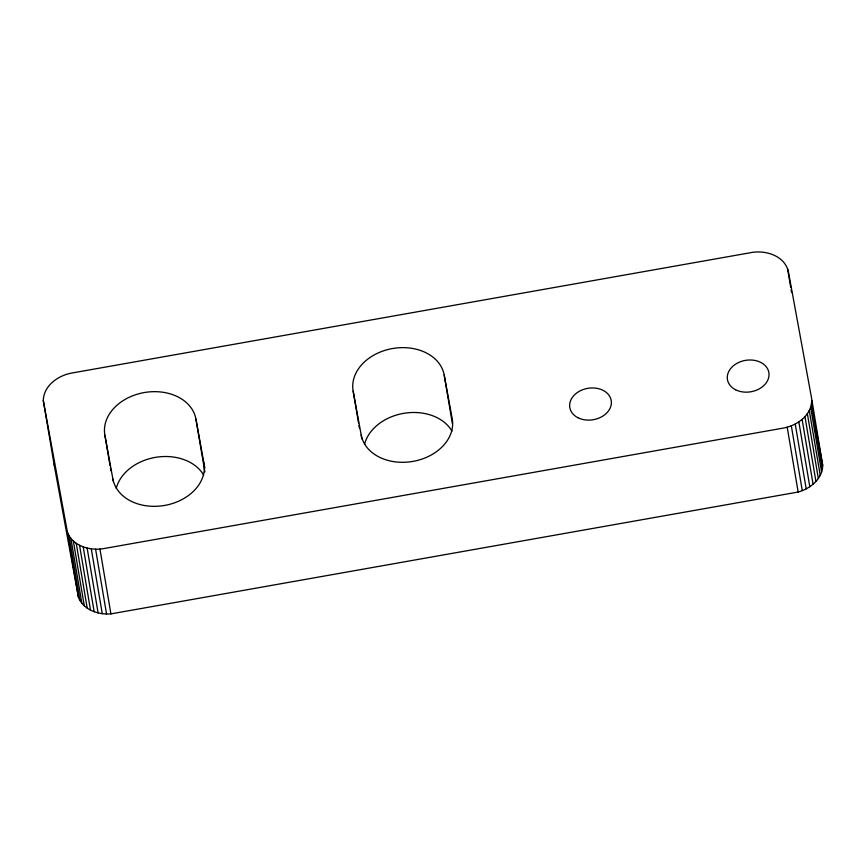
<?xml version="1.0" encoding="UTF-8"?>
<svg xmlns="http://www.w3.org/2000/svg" width="866" height="866" viewBox="0 0 866 866"><rect width="100%" height="100%" fill="white"/><g stroke="black" fill="none" stroke-linecap="round" stroke-linejoin="round"><path stroke-width="1.3" d="M43.3 400.612C43.614 385.5 58.401 375.281 72.127 372.986L750.725 252.666C765.36 249.744 784.888 255.632 788.428 271.859L811.41 397.223L822.7 465.388C822.527 478.876 810.273 488.716 798.16 492.029L110.913 613.886C98.334 614.936 83.428 609.935 78.46 597.356L54.266 465.453L43.3 400.612L67.483 532.514L78.46 597.356M54.266 465.453L54.439 463.213M67.483 532.514C73.166 546.554 90.562 551.047 104.31 548.492L782.907 428.161C796.633 425.866 811.41 415.658 811.734 400.547M816.173 429.774L816.649 432.415M817.136 435.057L822.7 465.388M444.182 374.967L452.225 418.841A46.223 35.051 -9.6 0 1 413.028 461.383A46.223 35.051 -9.6 0 1 361.198 434.981L353.155 391.107A46.223 35.051 -9.6 0 1 392.341 348.565A46.223 35.051 -9.6 0 1 444.182 374.967L452.463 423.939M110.025 465.572L104.883 435.133A46.223 35.051 -9.6 0 1 144.07 392.59A46.223 35.051 -9.6 0 1 195.911 418.992L204.852 468.16M104.883 435.133L113.37 481.658M811.474 403.913L822.44 468.755M787.54 268.644L790.68 287.166M791.123 289.818L791.578 292.459M810.652 407.258L821.618 472.111M809.277 410.538L820.243 475.391M807.372 413.699L818.338 478.541M804.969 416.665L815.934 481.518M802.111 419.404L813.077 484.256M798.842 421.872L809.818 486.714M795.226 424.004L806.192 488.857M791.318 425.791L802.284 490.632M787.194 427.176L798.16 492.029M361.198 434.981L361.869 438.954M353.155 391.107L358.524 422.879M358.968 425.52L359.422 428.172M195.911 418.992L204.863 471.927M110.48 468.225L110.924 470.866M99.947 549.044L110.913 613.886M95.585 549.152L106.55 614.005M91.287 548.827L102.253 613.68M87.141 548.059L98.107 612.912M83.201 546.879L94.167 611.732M79.553 545.299L90.519 610.14M76.24 543.339L87.217 608.181M73.339 541.034L84.305 605.886M70.882 538.435L81.848 603.288M68.923 535.578L79.888 600.419M203.954 462.866A46.223 35.051 -9.6 0 1 164.767 505.408A46.223 35.051 -9.6 0 1 112.926 479.006M116.228 488.478A46.223 35.051 -9.6 0 1 156.529 457.194A46.223 35.051 -9.6 0 1 203.694 475.196M364.499 444.464A46.223 35.051 -9.6 0 1 404.801 413.169A46.223 35.051 -9.6 0 1 451.965 431.171M735.559 389.754A21.011 15.934 -9.6 0 0 768.878 376.591A21.011 15.934 -9.6 0 0 740.019 361.891A21.011 15.934 -9.6 0 0 735.559 389.754M577.903 417.704A21.011 15.934 -9.6 0 0 611.234 404.541A21.011 15.934 -9.6 0 0 582.374 389.852A21.011 15.934 -9.6 0 0 577.903 417.704"/></g></svg>
